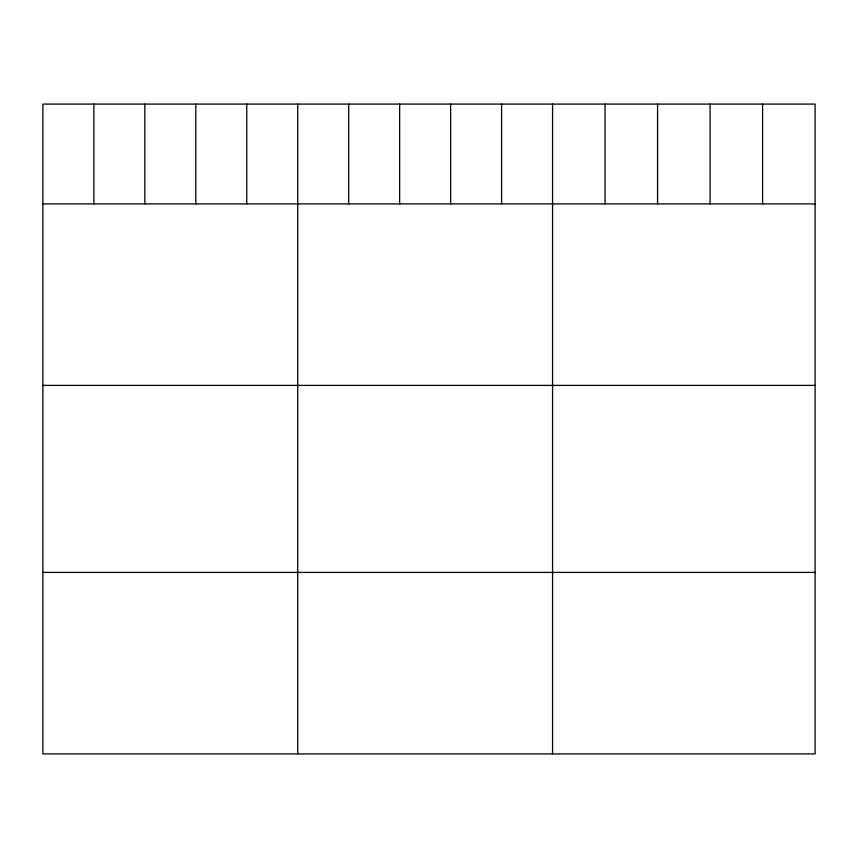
<?xml version="1.0" encoding="UTF-8"?>
<svg xmlns="http://www.w3.org/2000/svg" width="858" height="858" viewBox="0 0 858 858"><rect width="100%" height="100%" fill="white"/><g stroke="black" fill="none" stroke-linecap="round" stroke-linejoin="round"><path stroke-width="1.29" d="M815.1 203.893L815.1 753.914L42.9 753.914L42.9 104.086L815.1 104.086L815.1 203.893L42.9 203.893M42.9 385.392L815.1 385.392M42.9 572.404L815.1 572.404M762.59 104.086L762.59 203.893M710.081 104.086L710.081 203.893M657.571 104.086L657.571 203.893M605.062 104.086L605.062 203.893M552.552 104.086L552.552 753.914M501.587 104.086L501.587 203.893M450.622 104.086L450.622 203.893M399.656 104.086L399.656 203.893M348.691 104.086L348.691 203.893M297.726 104.086L297.726 753.914M246.761 104.086L246.761 203.893M195.796 104.086L195.796 203.893M144.83 104.086L144.83 203.893M93.865 104.086L93.865 203.893"/></g></svg>
